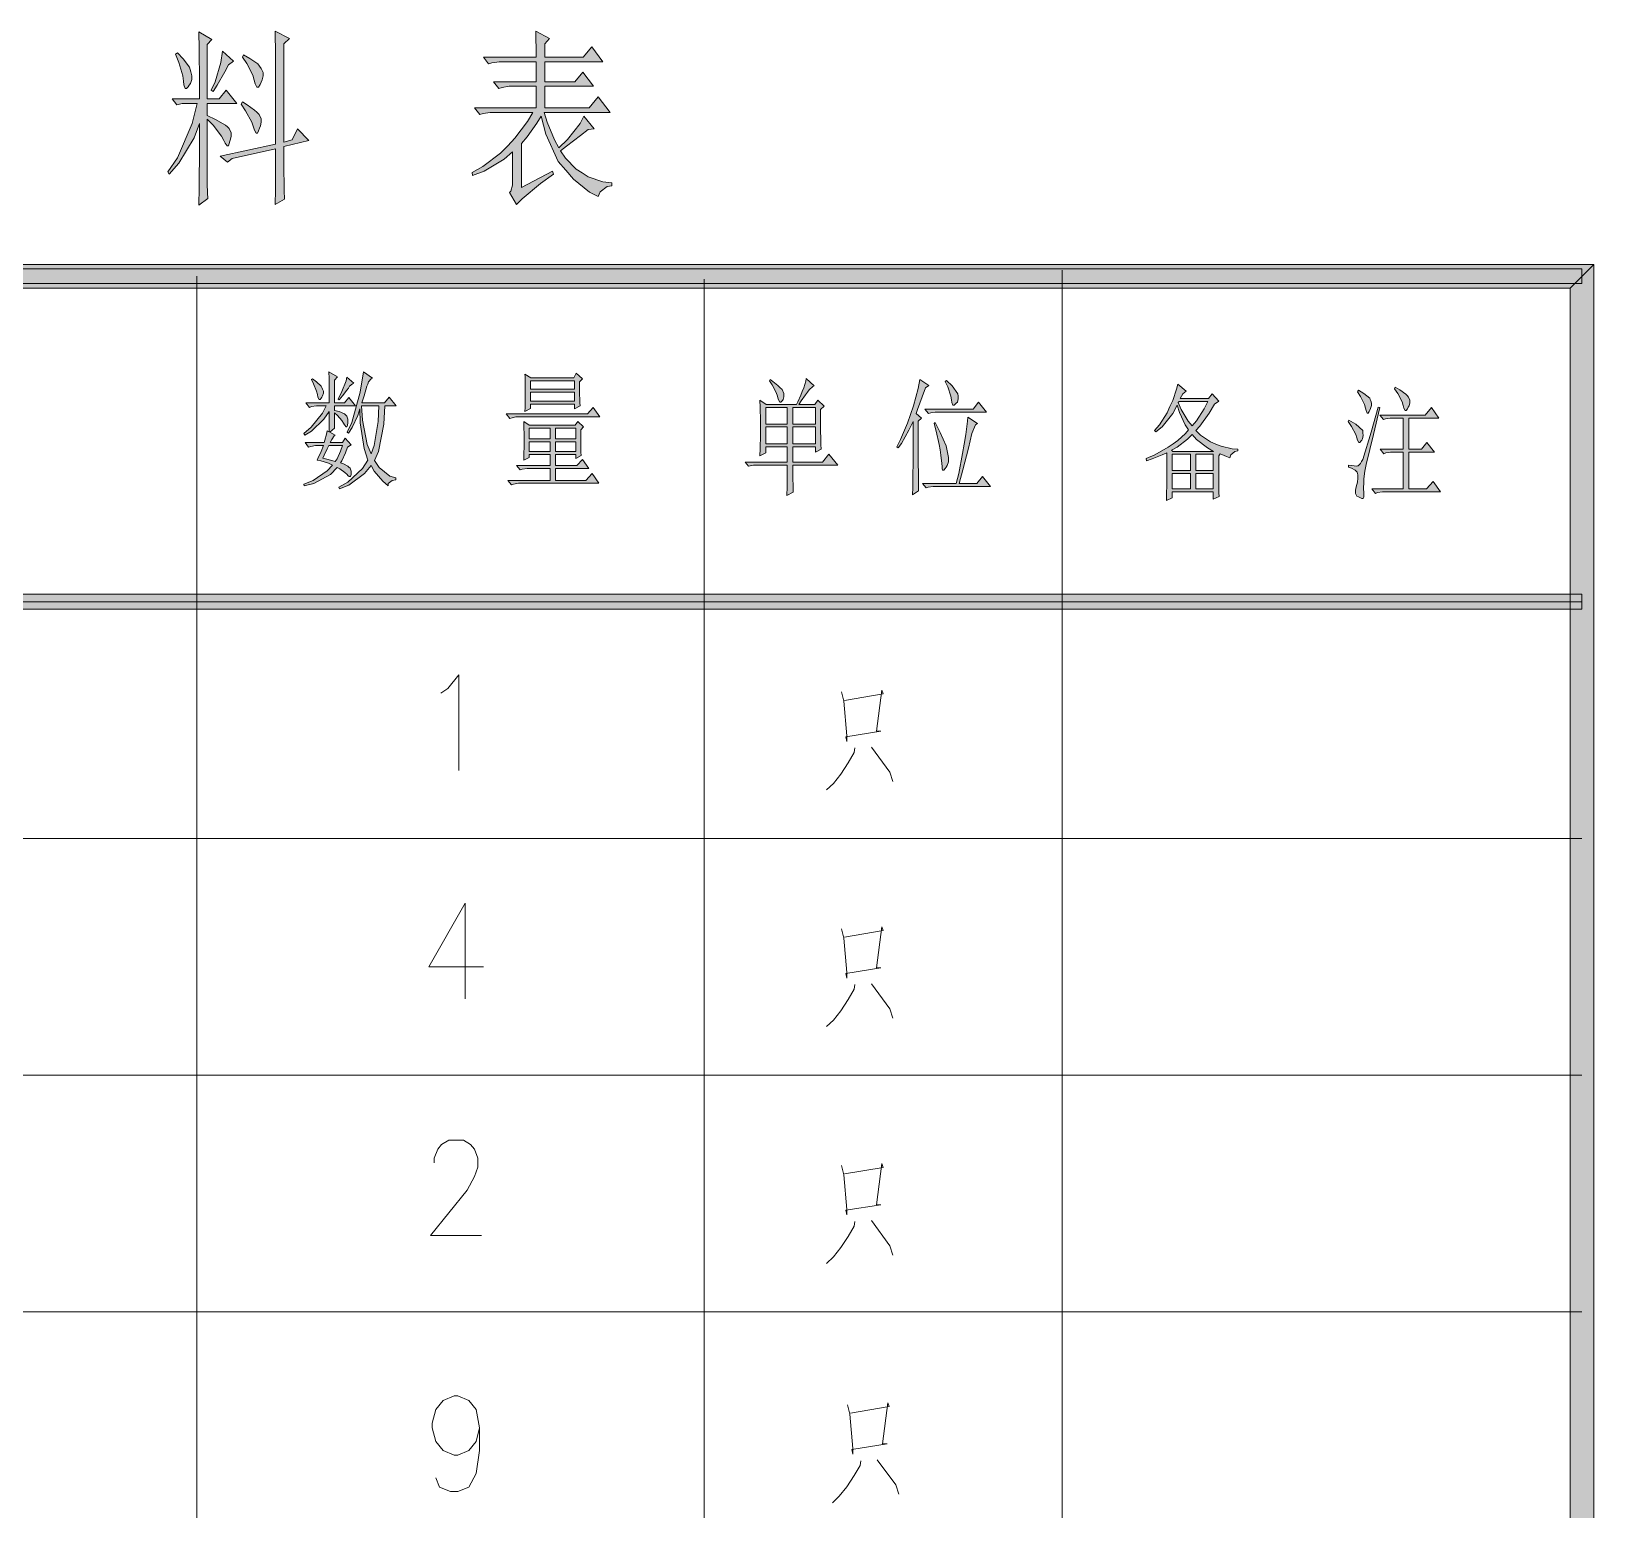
# Model space of a CAD drawing. Header units: millimetres. Extents: x 0 to 586, y 0 to 414.
# Drawn here: x 480.9 to 533, y 307.5 to 356.8 of the extents above; entities that cross this region are included whole.
import ezdxf

# ---------------------------------------------------------------- set-up
doc = ezdxf.new("R2010")
doc.units = ezdxf.units.MM

msp = doc.modelspace()

# ---------------------------------------------------------------- hatches: boundary and pattern name
h = msp.add_hatch(color=0)
h.dxf.hatch_style = 2
h.paths.add_polyline_path([(486.801583, 351.82175), (486.801583, 351.698278), (486.812167, 351.391361), (486.82275, 351.204389), (486.522889, 350.982139), (486.533472, 351.564222), (486.544056, 352.925944), (486.544056, 353.705583), (486.364139, 353.222278), (485.859667, 352.379139), (485.531583, 352.022833), (485.492778, 352.096917), (485.810278, 352.566111), (486.297111, 353.705583), (486.462917, 354.375861), (485.969028, 354.375861), (485.789111, 354.326472), (485.630361, 354.524028), (486.544056, 354.524028), (486.544056, 355.081417), (486.533472, 356.196194), (486.522889, 356.753583), (486.960333, 356.506639), (486.801583, 356.333778), (486.801583, 354.524028), (487.196694, 354.524028), (487.436583, 354.820361), (487.792889, 354.375861), (486.801583, 354.375861), (486.801583, 353.977222), (487.080278, 353.843167), (487.415417, 353.649139), (487.475389, 353.596222), (487.535361, 353.539778), (487.595333, 353.395139), (487.595333, 353.310472), (487.595333, 353.285778), (487.574167, 353.187), (487.556528, 353.112917), (487.535361, 353.038833), (487.507139, 352.961222), (487.496556, 352.961222), (487.464806, 352.961222), (487.397778, 353.049417), (487.355444, 353.137611), (487.277833, 353.285778), (486.999139, 353.645611), (486.801583, 353.85375)])
h = msp.add_hatch(color=0)
h.dxf.hatch_style = 2
h.paths.add_polyline_path([(489.080528, 353.014139), (489.080528, 354.104222), (489.073472, 355.988056), (489.062889, 356.778278), (489.539139, 356.531333), (489.359222, 356.358472), (489.359222, 353.088222), (489.637917, 353.162306), (489.814306, 353.532722), (490.191778, 353.137611), (489.359222, 352.940056), (489.359222, 352.357972), (489.369806, 351.476028), (489.380389, 351.179694), (489.062889, 351.006833), (489.073472, 351.490139), (489.080528, 352.417944), (489.080528, 352.865972), (487.634139, 352.541417), (487.475389, 352.417944), (487.239028, 352.6155)])
h = msp.add_hatch(color=0)
h.dxf.hatch_style = 2
h.paths.add_polyline_path([(497.2685, 351.578333), (498.302139, 352.121611), (498.340944, 352.022833), (497.9035, 351.701806), (497.289667, 351.193806), (497.10975, 351.006833), (496.873389, 351.405472), (496.922778, 351.454861), (496.972167, 351.652417), (496.972167, 351.800583), (496.972167, 352.763667), (496.693472, 352.516722), (496.03025, 352.121611), (495.645722, 351.973444), (495.624556, 352.072222), (495.980861, 352.269778), (496.577056, 352.714278), (496.813417, 352.96475), (497.053306, 353.211694), (497.469583, 353.769083), (497.645972, 354.076), (496.358333, 354.076), (496.227806, 354.076), (495.991444, 354.040722), (495.882083, 354.001917), (495.702167, 354.227694), (497.765917, 354.227694), (497.765917, 354.947361), (496.993333, 354.947361), (496.862806, 354.947361), (496.626444, 354.908556), (496.517083, 354.873278), (496.337167, 355.095528), (497.765917, 355.095528), (497.765917, 355.762278), (496.654667, 355.762278), (496.527667, 355.762278), (496.287778, 355.727), (496.178417, 355.688194), (496.002028, 355.913972), (497.765917, 355.913972), (497.765917, 356.146806), (497.755333, 356.580722), (497.74475, 356.778278), (498.203361, 356.531333), (498.044611, 356.358472), (498.044611, 355.913972), (499.33225, 355.913972), (499.610944, 356.259694), (499.984889, 355.762278), (498.044611, 355.762278), (498.044611, 355.095528), (499.053556, 355.095528), (499.311083, 355.416556), (499.667389, 354.947361), (498.044611, 354.947361), (498.044611, 354.227694), (499.529806, 354.227694), (499.826139, 354.598111), (500.224778, 354.076), (498.023444, 354.076), (498.122222, 353.754972), (498.369167, 353.162306), (498.517333, 352.890667), (498.806611, 353.172889), (499.222889, 353.705583), (499.349889, 353.952528), (499.688556, 353.532722), (499.491, 353.508028), (499.233472, 353.310472), (498.774861, 352.950639), (498.577306, 352.791889), (498.736056, 352.555528), (499.092361, 352.188639), (499.293444, 352.058111), (499.491, 351.931111), (499.984889, 351.761778), (500.28475, 351.7265), (500.28475, 351.627722), (500.126, 351.603028), (499.896694, 351.430167), (499.826139, 351.278472), (499.540389, 351.416056), (499.000639, 351.849972), (498.746639, 352.146306), (498.492639, 352.442639), (498.083417, 353.34575), (497.924667, 353.952528), (497.787083, 353.719694), (497.459, 353.261083), (497.2685, 353.038833)])
h = msp.add_hatch(color=0)
h.dxf.hatch_style = 2
h.paths.add_polyline_path([(485.810278, 356.062139), (485.99725, 355.861056), (486.212444, 355.582361), (486.237139, 355.501222), (486.261833, 355.423611), (486.286528, 355.293083), (486.286528, 355.243694), (486.286528, 355.169611), (486.247722, 355.039083), (486.205389, 354.982639), (486.166583, 354.926194), (486.117194, 354.86975), (486.106611, 354.86975), (486.067806, 354.86975), (486.018417, 354.993222), (486.007833, 355.120222), (485.990194, 355.293083), (485.859667, 355.737583), (485.750306, 356.01275)])
h = msp.add_hatch(color=0)
h.dxf.hatch_style = 2
h.paths.add_polyline_path([(487.672944, 355.786972), (487.514194, 355.6635), (487.387194, 355.427139), (487.129667, 354.982639), (486.999139, 354.770972), (486.939167, 354.820361), (487.069694, 355.095528), (487.256667, 355.737583), (487.316639, 356.111528)])
h = msp.add_hatch(color=0)
h.dxf.hatch_style = 2
h.paths.add_polyline_path([(488.011611, 355.988056), (488.21975, 355.875167), (488.487861, 355.688194), (488.547833, 355.614111), (488.604278, 355.540028), (488.66425, 355.402444), (488.66425, 355.342472), (488.66425, 355.293083), (488.628972, 355.162556), (488.597222, 355.081417), (488.561944, 355.000278), (488.5055, 354.919139), (488.487861, 354.919139), (488.456111, 354.919139), (488.396139, 355.032028), (488.367917, 355.144917), (488.318528, 355.317778), (488.120972, 355.702306), (487.972806, 355.910444)])
h = msp.add_hatch(color=0)
h.dxf.hatch_style = 2
h.paths.add_polyline_path([(487.972806, 354.42525), (488.138611, 354.326472), (488.382028, 354.153611), (488.456111, 354.079528), (488.530194, 354.005444), (488.604278, 353.857278), (488.604278, 353.779667), (488.604278, 353.744389), (488.576056, 353.627972), (488.547833, 353.546833), (488.516083, 353.465694), (488.477278, 353.384556), (488.466694, 353.384556), (488.438472, 353.384556), (488.3785, 353.483333), (488.34675, 353.582111), (488.290306, 353.744389), (488.082167, 354.128917), (487.930472, 354.351167)])
h = msp.add_hatch(color=0)
h.dxf.hatch_style = 2
h.paths.add_polyline_path([(532.994306, 349.013639), (532.204083, 348.223417), (373.47525, 348.223417), (372.685028, 349.013639)])
h = msp.add_hatch(color=0)
h.dxf.hatch_style = 2
h.paths.add_polyline_path([(373.080139, 348.371583), (373.080139, 348.865472), (532.599194, 348.865472), (532.599194, 348.371583)])
h = msp.add_hatch(color=0)
h.dxf.hatch_style = 2
h.paths.add_polyline_path([(532.994306, 116.928194), (532.204083, 116.928194), (532.204083, 348.223417), (532.994306, 349.013639)])
h = msp.add_hatch(color=0)
h.paths.add_polyline_path([(490.855, 345.436472), (491.147806, 345.270667), (491.041972, 345.15425), (491.041972, 344.395778), (491.373583, 344.395778), (491.518222, 344.579222), (491.740472, 344.297), (491.041972, 344.297), (491.041972, 344.148833), (491.193667, 344.1065), (491.380639, 344.028889), (491.419444, 343.990083), (491.454722, 343.954806), (491.49, 343.859556), (491.49, 343.799583), (491.49, 343.774889), (491.482944, 343.714917), (491.479417, 343.676111), (491.472361, 343.640833), (491.451194, 343.602028), (491.437083, 343.602028), (491.4265, 343.602028), (491.377111, 343.662), (491.345361, 343.718444), (491.292444, 343.810167), (491.14075, 343.983028), (491.041972, 344.064167), (491.041972, 343.552639), (490.883222, 343.422111), (491.066667, 343.319806), (491.034917, 343.305694), (490.95025, 343.182222), (490.897333, 343.072861), (491.306556, 343.072861), (491.398278, 343.221028), (491.595833, 343.005833), (491.479417, 342.924694), (491.412389, 342.734194), (491.292444, 342.469611), (491.239528, 342.395528), (491.345361, 342.363778), (491.486472, 342.293222), (491.525278, 342.254417), (491.560556, 342.219139), (491.595833, 342.123889), (491.595833, 342.067444), (491.595833, 342.007472), (491.578194, 341.951028), (491.557028, 341.951028), (491.535861, 341.951028), (491.49, 341.982778), (491.465306, 342.014528), (491.391222, 342.081556), (491.225417, 342.197972), (491.133694, 342.247361), (490.904389, 342.014528), (490.354056, 341.711139), (490.036556, 341.637056), (490.022444, 341.686444), (490.329361, 341.809917), (490.802083, 342.130944), (490.974944, 342.3285), (490.844417, 342.388472), (490.586889, 342.469611), (490.459889, 342.494306), (490.488111, 342.543694), (490.593944, 342.783583), (490.671556, 342.974083), (490.498694, 342.974083), (490.414028, 342.974083), (490.255278, 342.949389), (490.181194, 342.924694), (490.064778, 343.072861), (490.699778, 343.072861), (490.724472, 343.157528), (490.777389, 343.355083), (490.802083, 343.4715), (490.869111, 343.436222), (490.869111, 344.113556), (490.692722, 343.859556), (490.279972, 343.460917), (490.050667, 343.319806), (490.022444, 343.372722), (490.269389, 343.584389), (490.639806, 344.050056), (490.763278, 344.297), (490.526917, 344.297), (490.438722, 344.297), (490.279972, 344.272306), (490.209417, 344.247611), (490.089472, 344.395778), (490.869111, 344.395778), (490.869111, 344.692111), (490.862056, 345.214222)])
h.paths.add_polyline_path([(490.855, 342.974083), (490.802083, 342.86825), (490.703306, 342.660111), (490.657444, 342.561333), (490.745639, 342.536639), (490.95025, 342.480194), (491.066667, 342.444917), (491.126639, 342.529583), (491.246583, 342.794167), (491.306556, 342.974083)])
h = msp.add_hatch(color=0)
h.dxf.hatch_style = 2
h.paths.add_polyline_path([(490.31525, 345.203639), (490.438722, 345.104861), (490.593944, 344.956694), (490.618639, 344.907306), (490.646861, 344.857917), (490.671556, 344.783833), (490.671556, 344.759139), (490.671556, 344.716806), (490.646861, 344.635667), (490.625694, 344.593333), (490.601, 344.551), (490.565722, 344.512194), (490.551611, 344.512194), (490.533972, 344.512194), (490.491639, 344.593333), (490.474, 344.678), (490.445778, 344.790889), (490.347, 345.037833), (490.276444, 345.171889)])
h = msp.add_hatch(color=0)
h.dxf.hatch_style = 2
h.paths.add_polyline_path([(491.451194, 345.253028), (491.691083, 345.055472), (491.638167, 345.037833), (491.542917, 344.956694), (491.504111, 344.889667), (491.45825, 344.826167), (491.306556, 344.628611), (491.200722, 344.494556), (491.161917, 344.526306), (491.285389, 344.776778), (491.430028, 345.136611)])
h = msp.add_hatch(color=0)
h.paths.add_polyline_path([(492.005056, 345.436472), (492.311972, 345.221278), (492.259056, 345.196583), (492.177917, 345.097806), (492.153222, 345.023722), (492.125, 344.949639), (492.026222, 344.635667), (491.952139, 344.395778), (492.707083, 344.395778), (492.865833, 344.593333), (493.102194, 344.297), (492.721194, 344.297), (492.682389, 343.686694), (492.509528, 342.776528), (492.375472, 342.480194), (492.527167, 342.247361), (492.887, 341.958083), (493.091611, 341.901639), (493.091611, 341.834611), (492.964611, 341.809917), (492.834083, 341.711139), (492.827028, 341.637056), (492.654167, 341.785222), (492.368417, 342.123889), (492.259056, 342.314389), (492.040333, 342.049806), (491.518222, 341.66175), (491.214833, 341.538278), (491.186611, 341.587667), (491.49, 341.760528), (491.973306, 342.215611), (492.153222, 342.494306), (492.026222, 342.882361), (491.895694, 343.732556), (491.888639, 344.198222), (491.821611, 343.983028), (491.631111, 343.577333), (491.504111, 343.386833), (491.465306, 343.418583), (491.624056, 343.750194), (491.895694, 344.759139)])
h.paths.add_polyline_path([(491.941556, 344.297), (491.973306, 343.817222), (492.132056, 343.016417), (492.259056, 342.695389), (492.364889, 342.974083), (492.495417, 343.774889), (492.523639, 344.297)])
h = msp.add_hatch(color=0)
h.paths.add_polyline_path([(499.208778, 345.104861), (499.208778, 344.797944), (499.215833, 344.395778), (499.222889, 344.297), (499.039444, 344.198222), (499.039444, 344.3605), (497.571889, 344.3605), (497.571889, 344.212333), (497.384917, 344.113556), (497.391972, 344.247611), (497.399028, 344.579222), (497.399028, 344.783833), (497.399028, 344.984917), (497.391972, 345.267139), (497.384917, 345.351806), (497.586, 345.235389), (499.011222, 345.235389), (499.092361, 345.383556), (499.304028, 345.203639)])
h.paths.add_polyline_path([(497.571889, 344.759139), (497.571889, 344.459278), (499.039444, 344.459278), (499.039444, 344.759139)])
h.paths.add_polyline_path([(497.571889, 345.136611), (497.571889, 344.857917), (499.039444, 344.857917), (499.039444, 345.136611)])
h = msp.add_hatch(color=0)
h.paths.add_polyline_path([(506.313722, 342.321444), (506.313722, 341.982778), (506.320778, 341.538278), (506.327833, 341.428917), (506.116167, 341.316028), (506.119694, 341.605306), (506.12675, 342.109778), (506.12675, 342.321444), (505.004917, 342.321444), (504.832056, 342.289694), (504.726222, 342.42375), (506.12675, 342.42375), (506.12675, 342.935278), (505.414139, 342.935278), (505.414139, 342.737722), (505.216583, 342.638944), (505.223639, 342.86825), (505.230694, 343.330389), (505.230694, 343.563222), (505.230694, 343.792528), (505.223639, 344.254667), (505.216583, 344.4875), (505.42825, 344.339333), (506.433667, 344.339333), (506.479528, 344.431056), (506.574778, 344.649778), (506.624167, 344.776778), (506.673556, 344.903778), (506.744111, 345.126028), (506.76175, 345.214222), (507.026333, 344.967278), (506.973417, 344.942583), (506.857, 344.83675), (506.797028, 344.752083), (506.733528, 344.670944), (506.588889, 344.462806), (506.511278, 344.339333), (507.040444, 344.339333), (507.146278, 344.4875), (507.357944, 344.289944), (507.238, 344.173528), (507.238, 343.669056), (507.245056, 343.009361), (507.252111, 342.854139), (507.065139, 342.751833), (507.065139, 342.935278), (506.313722, 342.935278), (506.313722, 342.42375), (507.305028, 342.42375), (507.516694, 342.684806), (507.805972, 342.321444)])
h.paths.add_polyline_path([(506.313722, 343.594972), (506.313722, 343.034056), (507.065139, 343.034056), (507.065139, 343.594972)])
h.paths.add_polyline_path([(506.313722, 344.240556), (506.313722, 343.69375), (507.065139, 343.69375), (507.065139, 344.240556)])
h.paths.add_polyline_path([(505.414139, 343.594972), (505.414139, 343.034056), (506.12675, 343.034056), (506.12675, 343.594972)])
h.paths.add_polyline_path([(505.414139, 344.240556), (505.414139, 343.69375), (506.12675, 343.69375), (506.12675, 344.240556)])
h = msp.add_hatch(color=0)
h.dxf.hatch_style = 2
h.paths.add_polyline_path([(505.534083, 345.133083), (505.558778, 345.182472), (505.6505, 345.115444), (505.812778, 344.981389), (505.883333, 344.910833), (505.953889, 344.840278), (506.017389, 344.70975), (506.013861, 344.653306), (506.013861, 344.596861), (505.985639, 344.508667), (505.964472, 344.480444), (505.939778, 344.448694), (505.911556, 344.420472), (505.876278, 344.420472), (505.823361, 344.51925), (505.798667, 344.621556), (505.756333, 344.745028), (505.625806, 344.999028)])
h = msp.add_hatch(color=0)
h.dxf.hatch_style = 2
h.paths.add_polyline_path([(510.303639, 341.333667), (510.310694, 341.580611), (510.31775, 342.801222), (510.31775, 343.774889), (510.180167, 343.489139), (509.929694, 343.048167), (509.816806, 342.9), (509.774472, 342.935278), (509.901472, 343.182222), (510.130778, 343.718444), (510.233083, 344.007722), (510.335389, 344.297), (510.490611, 344.882611), (510.543528, 345.178944), (510.846917, 344.981389), (510.726972, 344.90025), (510.621139, 344.603917), (510.469444, 344.173528), (510.423583, 344.039472), (510.596444, 343.891306), (510.490611, 343.792528), (510.490611, 342.801222), (510.497667, 341.637056), (510.501194, 341.464194)])
h = msp.add_hatch(color=0)
h.dxf.hatch_style = 2
h.paths.add_polyline_path([(511.390194, 345.115444), (511.429, 345.147194), (511.6195, 344.96375), (511.813528, 344.699167), (511.817056, 344.618028), (511.820583, 344.533361), (511.792361, 344.420472), (511.757083, 344.385194), (511.725333, 344.353444), (511.686528, 344.321694), (511.647722, 344.321694), (511.605389, 344.409889), (511.598333, 344.501611), (511.580694, 344.625083), (511.474861, 344.932)])
h = msp.add_hatch(color=0)
h.paths.add_polyline_path([(518.756194, 341.150222), (518.76325, 341.347778), (518.766778, 341.679389), (518.766778, 341.813444), (518.766778, 342.737722), (518.615083, 342.663639), (518.279944, 342.529583), (518.092972, 342.473139), (518.082389, 342.540167), (518.371667, 342.670694), (518.819694, 342.917639), (518.978444, 343.034056), (519.137194, 343.150472), (519.394722, 343.379778), (519.497028, 343.496194), (519.384139, 343.669056), (519.190111, 344.081806), (519.1125, 344.321694), (518.974917, 344.043), (518.615083, 343.594972), (518.399889, 343.429167), (518.357556, 343.478556), (518.523361, 343.669056), (518.780889, 344.067694), (518.872611, 344.272306), (518.967861, 344.480444), (519.098389, 344.850861), (519.137194, 345.016667), (519.415889, 344.787361), (519.310056, 344.702694), (519.218333, 344.540417), (520.156722, 344.540417), (520.276667, 344.702694), (520.498917, 344.45575), (520.354278, 344.356972), (520.181417, 344.060639), (519.870972, 343.623194), (519.733389, 343.482083), (519.892139, 343.323333), (520.227278, 343.097556), (520.407194, 343.027), (520.587111, 342.956444), (520.950472, 342.86825), (521.133917, 342.854139), (521.133917, 342.80475), (521.042194, 342.780056), (520.908139, 342.663639), (520.869333, 342.571917), (520.7635, 342.61425), (520.60475, 342.681278), (520.551833, 342.705972), (520.498917, 342.638944), (520.498917, 341.778167), (520.498917, 341.647639), (520.505972, 341.397167), (520.513028, 341.284278), (520.315472, 341.1855), (520.315472, 341.432444), (518.95375, 341.432444), (518.95375, 341.234889)])
h.paths.add_polyline_path([(519.179528, 344.441639), (519.151306, 344.406361), (519.250083, 344.177056), (519.482917, 343.789), (519.613444, 343.63025), (519.754556, 343.796056), (520.019139, 344.20175), (520.142611, 344.441639)])
h.paths.add_polyline_path([(519.613444, 343.348028), (519.454694, 343.189278), (519.1125, 342.924694), (518.925528, 342.818861), (518.967861, 342.783583), (520.28725, 342.783583), (520.329583, 342.783583), (520.124972, 342.9), (519.765139, 343.182222)])
h.paths.add_polyline_path([(518.95375, 342.684806), (518.95375, 342.145056), (519.560528, 342.145056), (519.560528, 342.684806)])
h.paths.add_polyline_path([(519.733389, 342.684806), (519.733389, 342.145056), (520.315472, 342.145056), (520.315472, 342.684806)])
h.paths.add_polyline_path([(518.95375, 342.04275), (518.95375, 341.531222), (519.560528, 341.531222), (519.560528, 342.04275)])
h.paths.add_polyline_path([(519.733389, 342.04275), (519.733389, 341.531222), (520.315472, 341.531222), (520.315472, 342.04275)])
h = msp.add_hatch(color=0)
h.dxf.hatch_style = 2
h.paths.add_polyline_path([(525.152056, 344.819111), (525.331972, 344.713278), (525.529528, 344.558056), (525.550694, 344.512194), (525.568333, 344.466333), (525.5895, 344.388722), (525.5895, 344.356972), (525.5895, 344.307583), (525.561278, 344.208806), (525.536583, 344.155889), (525.508361, 344.1065), (525.476611, 344.057111), (525.448389, 344.057111), (525.409583, 344.141778), (525.391944, 344.222917), (525.356667, 344.339333), (525.226139, 344.6145), (525.127361, 344.769722)])
h = msp.add_hatch(color=0)
h.dxf.hatch_style = 2
h.paths.add_polyline_path([(526.38325, 344.917889), (526.534944, 344.829694), (526.7325, 344.688583), (526.778361, 344.639194), (526.824222, 344.589806), (526.870083, 344.491028), (526.870083, 344.441639), (526.870083, 344.399306), (526.845389, 344.304056), (526.817167, 344.251139), (526.792472, 344.194694), (526.750139, 344.141778), (526.739556, 344.141778), (526.711333, 344.141778), (526.665472, 344.226444), (526.647833, 344.307583), (526.612556, 344.431056), (526.467917, 344.713278), (526.355028, 344.8685)])
h = msp.add_hatch(color=0)
h.dxf.hatch_style = 2
h.paths.add_polyline_path([(496.764028, 344.028889), (499.473361, 344.028889), (499.660333, 344.244083), (499.882583, 343.930111), (497.134444, 343.930111), (497.081528, 343.930111), (496.958056, 343.905417), (496.883972, 343.880722)])
h = msp.add_hatch(color=0)
h.dxf.hatch_style = 2
h.paths.add_polyline_path([(510.712861, 344.187639), (512.314472, 344.187639), (512.497917, 344.420472), (512.7625, 344.088861), (511.136194, 344.088861), (511.058583, 344.088861), (510.906889, 344.064167), (510.832806, 344.039472)])
h = msp.add_hatch(color=0)
h.dxf.hatch_style = 2
h.paths.add_polyline_path([(525.864667, 344.240556), (525.656528, 343.348028), (525.416639, 342.342611), (525.391944, 342.23325), (525.363722, 342.120361), (525.3355, 341.862833), (525.331972, 341.718194), (525.328444, 341.577083), (525.331972, 341.365417), (525.339028, 341.298389), (525.339028, 341.256056), (525.310806, 341.21725), (525.286111, 341.21725), (525.264944, 341.21725), (525.197917, 341.241944), (525.152056, 341.266639), (525.106194, 341.291333), (525.060333, 341.379528), (525.060333, 341.446556), (525.060333, 341.488889), (525.0815, 341.605306), (525.099139, 341.679389), (525.120306, 341.760528), (525.137944, 341.894583), (525.137944, 341.943972), (525.137944, 342.000417), (525.109722, 342.092139), (525.0815, 342.123889), (525.04975, 342.159167), (524.92275, 342.222667), (524.820444, 342.257944), (524.820444, 342.321444), (524.940389, 342.307333), (525.088556, 342.293222), (525.120306, 342.29675), (525.148528, 342.303806), (525.219083, 342.377889), (525.257889, 342.448444), (525.296694, 342.515472), (525.575389, 343.422111), (525.81175, 344.254667)])
h = msp.add_hatch(color=0)
h.dxf.hatch_style = 2
h.paths.add_polyline_path([(525.864667, 343.993611), (527.374556, 343.993611), (527.586222, 344.240556), (527.836694, 343.891306), (526.831278, 343.891306), (526.831278, 342.854139), (527.254611, 342.854139), (527.438056, 343.083444), (527.688528, 342.755361), (526.831278, 342.755361), (526.831278, 341.531222), (527.427472, 341.531222), (527.639139, 341.778167), (527.889611, 341.432444), (526.037528, 341.432444), (525.952861, 341.432444), (525.794111, 341.40775), (525.720028, 341.383056), (525.603611, 341.531222), (526.647833, 341.531222), (526.647833, 342.755361), (526.316222, 342.755361), (526.228028, 342.755361), (526.072806, 342.730667), (525.998722, 342.705972), (525.878778, 342.854139), (526.647833, 342.854139), (526.647833, 343.891306), (526.302111, 343.891306), (526.217444, 343.891306), (526.058694, 343.866611), (525.984611, 343.841917)])
h = msp.add_hatch(color=0)
h.paths.add_polyline_path([(499.251111, 343.50325), (499.251111, 343.178694), (499.254639, 342.751833), (499.261694, 342.642472), (499.07825, 342.543694), (499.07825, 342.674222), (498.404444, 342.674222), (498.404444, 342.314389), (499.117056, 342.314389), (499.304028, 342.511944), (499.515694, 342.215611), (498.404444, 342.215611), (498.404444, 341.816972), (499.420444, 341.816972), (499.621528, 342.046278), (499.843778, 341.718194), (497.254389, 341.718194), (497.169722, 341.718194), (497.010972, 341.6935), (496.936889, 341.668806), (496.816944, 341.816972), (498.231583, 341.816972), (498.231583, 342.215611), (497.543667, 342.215611), (497.459, 342.215611), (497.30025, 342.190917), (497.226167, 342.166222), (497.10975, 342.314389), (498.231583, 342.314389), (498.231583, 342.674222), (497.533083, 342.674222), (497.533083, 342.575444), (497.346111, 342.494306), (497.353167, 342.660111), (497.360222, 342.984667), (497.360222, 343.146944), (497.360222, 343.309222), (497.353167, 343.626722), (497.346111, 343.781944), (497.533083, 343.651417), (499.064139, 343.651417), (499.145278, 343.781944), (499.342833, 343.602028)])
h.paths.add_polyline_path([(497.533083, 343.552639), (497.533083, 343.203389), (498.231583, 343.203389), (498.231583, 343.552639)])
h.paths.add_polyline_path([(498.404444, 343.552639), (498.404444, 343.203389), (499.07825, 343.203389), (499.07825, 343.552639)])
h.paths.add_polyline_path([(497.533083, 343.104611), (497.533083, 342.776528), (498.231583, 342.776528), (498.231583, 343.104611)])
h.paths.add_polyline_path([(498.404444, 343.104611), (498.404444, 342.776528), (499.07825, 342.776528), (499.07825, 343.104611)])
h = msp.add_hatch(color=0)
h.dxf.hatch_style = 2
h.paths.add_polyline_path([(512.141611, 343.926583), (512.459111, 343.711389), (512.399139, 343.669056), (512.279194, 343.379778), (512.22275, 343.132833), (512.162778, 342.885889), (511.975806, 342.173278), (511.852333, 341.711139), (512.445, 341.711139), (512.631972, 341.943972), (512.896556, 341.612361), (511.072694, 341.612361), (510.9845, 341.612361), (510.82575, 341.587667), (510.755194, 341.562972), (510.63525, 341.711139), (511.757083, 341.711139), (511.838222, 342.049806), (511.96875, 342.7095), (512.021667, 343.027), (512.074583, 343.3445), (512.134556, 343.792528)])
h = msp.add_hatch(color=0)
h.dxf.hatch_style = 2
h.paths.add_polyline_path([(511.019778, 343.707861), (511.058583, 343.743139), (511.224389, 343.411528), (511.414889, 342.970556), (511.443111, 342.857667), (511.467806, 342.748306), (511.4925, 342.578972), (511.4925, 342.522528), (511.4925, 342.437861), (511.457222, 342.307333), (511.421944, 342.257944), (511.386667, 342.208556), (511.337278, 342.159167), (511.323167, 342.159167), (511.302, 342.159167), (511.284361, 342.215611), (511.284361, 342.275583), (511.277306, 342.374361), (511.242028, 342.653056), (511.217333, 342.832972), (511.189111, 343.016417), (511.090333, 343.453861)])
h = msp.add_hatch(color=0)
h.dxf.hatch_style = 2
h.paths.add_polyline_path([(524.834556, 343.827806), (525.067389, 343.69375), (525.300222, 343.482083), (525.30375, 343.397417), (525.307278, 343.316278), (525.289639, 343.196333), (525.264944, 343.157528), (525.24025, 343.12225), (525.204972, 343.083444), (525.190861, 343.083444), (525.166167, 343.083444), (525.120306, 343.157528), (525.099139, 343.231611), (525.067389, 343.340972), (524.92275, 343.612611), (524.809861, 343.778417)])
h = msp.add_hatch(color=0)
h.dxf.hatch_style = 2
h.paths.add_polyline_path([(373.080139, 337.527194), (373.080139, 338.021083), (532.599194, 338.021083), (532.599194, 337.527194)])

# ---------------------------------------------------------------- linework, layer by layer
at = {"color": 0, "lineweight": 0}
for points in [[(486.801583, 351.82175), (486.801583, 351.698278), (486.812167, 351.391361), (486.82275, 351.204389), (486.522889, 350.982139), (486.533472, 351.564222), (486.544056, 352.925944), (486.544056, 353.705583), (486.364139, 353.222278), (485.859667, 352.379139), (485.531583, 352.022833), (485.492778, 352.096917), (485.810278, 352.566111), (486.297111, 353.705583), (486.462917, 354.375861), (485.969028, 354.375861), (485.789111, 354.326472), (485.630361, 354.524028), (486.544056, 354.524028), (486.544056, 355.081417), (486.533472, 356.196194), (486.522889, 356.753583), (486.960333, 356.506639), (486.801583, 356.333778), (486.801583, 354.524028), (487.196694, 354.524028), (487.436583, 354.820361), (487.792889, 354.375861), (486.801583, 354.375861), (486.801583, 353.977222), (487.080278, 353.843167), (487.415417, 353.649139), (487.475389, 353.596222), (487.535361, 353.539778), (487.595333, 353.395139), (487.595333, 353.310472), (487.595333, 353.285778), (487.574167, 353.187), (487.556528, 353.112917), (487.535361, 353.038833), (487.507139, 352.961222), (487.496556, 352.961222), (487.464806, 352.961222), (487.397778, 353.049417), (487.355444, 353.137611), (487.277833, 353.285778), (486.999139, 353.645611), (486.801583, 353.85375)], [(489.080528, 353.014139), (489.080528, 354.104222), (489.073472, 355.988056), (489.062889, 356.778278), (489.539139, 356.531333), (489.359222, 356.358472), (489.359222, 353.088222), (489.637917, 353.162306), (489.814306, 353.532722), (490.191778, 353.137611), (489.359222, 352.940056), (489.359222, 352.357972), (489.369806, 351.476028), (489.380389, 351.179694), (489.062889, 351.006833), (489.073472, 351.490139), (489.080528, 352.417944), (489.080528, 352.865972), (487.634139, 352.541417), (487.475389, 352.417944), (487.239028, 352.6155)], [(497.2685, 351.578333), (498.302139, 352.121611), (498.340944, 352.022833), (497.9035, 351.701806), (497.289667, 351.193806), (497.10975, 351.006833), (496.873389, 351.405472), (496.922778, 351.454861), (496.972167, 351.652417), (496.972167, 351.800583), (496.972167, 352.763667), (496.693472, 352.516722), (496.03025, 352.121611), (495.645722, 351.973444), (495.624556, 352.072222), (495.980861, 352.269778), (496.577056, 352.714278), (496.813417, 352.96475), (497.053306, 353.211694), (497.469583, 353.769083), (497.645972, 354.076), (496.358333, 354.076), (496.227806, 354.076), (495.991444, 354.040722), (495.882083, 354.001917), (495.702167, 354.227694), (497.765917, 354.227694), (497.765917, 354.947361), (496.993333, 354.947361), (496.862806, 354.947361), (496.626444, 354.908556), (496.517083, 354.873278), (496.337167, 355.095528), (497.765917, 355.095528), (497.765917, 355.762278), (496.654667, 355.762278), (496.527667, 355.762278), (496.287778, 355.727), (496.178417, 355.688194), (496.002028, 355.913972), (497.765917, 355.913972), (497.765917, 356.146806), (497.755333, 356.580722), (497.74475, 356.778278), (498.203361, 356.531333), (498.044611, 356.358472), (498.044611, 355.913972), (499.33225, 355.913972), (499.610944, 356.259694), (499.984889, 355.762278), (498.044611, 355.762278), (498.044611, 355.095528), (499.053556, 355.095528), (499.311083, 355.416556), (499.667389, 354.947361), (498.044611, 354.947361), (498.044611, 354.227694), (499.529806, 354.227694), (499.826139, 354.598111), (500.224778, 354.076), (498.023444, 354.076), (498.122222, 353.754972), (498.369167, 353.162306), (498.517333, 352.890667), (498.806611, 353.172889), (499.222889, 353.705583), (499.349889, 353.952528), (499.688556, 353.532722), (499.491, 353.508028), (499.233472, 353.310472), (498.774861, 352.950639), (498.577306, 352.791889), (498.736056, 352.555528), (499.092361, 352.188639), (499.293444, 352.058111), (499.491, 351.931111), (499.984889, 351.761778), (500.28475, 351.7265), (500.28475, 351.627722), (500.126, 351.603028), (499.896694, 351.430167), (499.826139, 351.278472), (499.540389, 351.416056), (499.000639, 351.849972), (498.746639, 352.146306), (498.492639, 352.442639), (498.083417, 353.34575), (497.924667, 353.952528), (497.787083, 353.719694), (497.459, 353.261083), (497.2685, 353.038833)], [(485.810278, 356.062139), (485.99725, 355.861056), (486.212444, 355.582361), (486.237139, 355.501222), (486.261833, 355.423611), (486.286528, 355.293083), (486.286528, 355.243694), (486.286528, 355.169611), (486.247722, 355.039083), (486.205389, 354.982639), (486.166583, 354.926194), (486.117194, 354.86975), (486.106611, 354.86975), (486.067806, 354.86975), (486.018417, 354.993222), (486.007833, 355.120222), (485.990194, 355.293083), (485.859667, 355.737583), (485.750306, 356.01275)], [(487.672944, 355.786972), (487.514194, 355.6635), (487.387194, 355.427139), (487.129667, 354.982639), (486.999139, 354.770972), (486.939167, 354.820361), (487.069694, 355.095528), (487.256667, 355.737583), (487.316639, 356.111528)], [(488.011611, 355.988056), (488.21975, 355.875167), (488.487861, 355.688194), (488.547833, 355.614111), (488.604278, 355.540028), (488.66425, 355.402444), (488.66425, 355.342472), (488.66425, 355.293083), (488.628972, 355.162556), (488.597222, 355.081417), (488.561944, 355.000278), (488.5055, 354.919139), (488.487861, 354.919139), (488.456111, 354.919139), (488.396139, 355.032028), (488.367917, 355.144917), (488.318528, 355.317778), (488.120972, 355.702306), (487.972806, 355.910444)], [(487.972806, 354.42525), (488.138611, 354.326472), (488.382028, 354.153611), (488.456111, 354.079528), (488.530194, 354.005444), (488.604278, 353.857278), (488.604278, 353.779667), (488.604278, 353.744389), (488.576056, 353.627972), (488.547833, 353.546833), (488.516083, 353.465694), (488.477278, 353.384556), (488.466694, 353.384556), (488.438472, 353.384556), (488.3785, 353.483333), (488.34675, 353.582111), (488.290306, 353.744389), (488.082167, 354.128917), (487.930472, 354.351167)], [(532.994306, 349.013639), (532.204083, 348.223417), (373.47525, 348.223417), (372.685028, 349.013639)], [(373.080139, 348.371583), (373.080139, 348.865472), (532.599194, 348.865472), (532.599194, 348.371583)], [(532.994306, 116.928194), (532.204083, 116.928194), (532.204083, 348.223417), (532.994306, 349.013639)], [(490.855, 345.436472), (491.147806, 345.270667), (491.041972, 345.15425), (491.041972, 344.395778), (491.373583, 344.395778), (491.518222, 344.579222), (491.740472, 344.297), (491.041972, 344.297), (491.041972, 344.148833), (491.193667, 344.1065), (491.380639, 344.028889), (491.419444, 343.990083), (491.454722, 343.954806), (491.49, 343.859556), (491.49, 343.799583), (491.49, 343.774889), (491.482944, 343.714917), (491.479417, 343.676111), (491.472361, 343.640833), (491.451194, 343.602028), (491.437083, 343.602028), (491.4265, 343.602028), (491.377111, 343.662), (491.345361, 343.718444), (491.292444, 343.810167), (491.14075, 343.983028), (491.041972, 344.064167), (491.041972, 343.552639), (490.883222, 343.422111), (491.066667, 343.319806), (491.034917, 343.305694), (490.95025, 343.182222), (490.897333, 343.072861), (491.306556, 343.072861), (491.398278, 343.221028), (491.595833, 343.005833), (491.479417, 342.924694), (491.412389, 342.734194), (491.292444, 342.469611), (491.239528, 342.395528), (491.345361, 342.363778), (491.486472, 342.293222), (491.525278, 342.254417), (491.560556, 342.219139), (491.595833, 342.123889), (491.595833, 342.067444), (491.595833, 342.007472), (491.578194, 341.951028), (491.557028, 341.951028), (491.535861, 341.951028), (491.49, 341.982778), (491.465306, 342.014528), (491.391222, 342.081556), (491.225417, 342.197972), (491.133694, 342.247361), (490.904389, 342.014528), (490.354056, 341.711139), (490.036556, 341.637056), (490.022444, 341.686444), (490.329361, 341.809917), (490.802083, 342.130944), (490.974944, 342.3285), (490.844417, 342.388472), (490.586889, 342.469611), (490.459889, 342.494306), (490.488111, 342.543694), (490.593944, 342.783583), (490.671556, 342.974083), (490.498694, 342.974083), (490.414028, 342.974083), (490.255278, 342.949389), (490.181194, 342.924694), (490.064778, 343.072861), (490.699778, 343.072861), (490.724472, 343.157528), (490.777389, 343.355083), (490.802083, 343.4715), (490.869111, 343.436222), (490.869111, 344.113556), (490.692722, 343.859556), (490.279972, 343.460917), (490.050667, 343.319806), (490.022444, 343.372722), (490.269389, 343.584389), (490.639806, 344.050056), (490.763278, 344.297), (490.526917, 344.297), (490.438722, 344.297), (490.279972, 344.272306), (490.209417, 344.247611), (490.089472, 344.395778), (490.869111, 344.395778), (490.869111, 344.692111), (490.862056, 345.214222)], [(490.31525, 345.203639), (490.438722, 345.104861), (490.593944, 344.956694), (490.618639, 344.907306), (490.646861, 344.857917), (490.671556, 344.783833), (490.671556, 344.759139), (490.671556, 344.716806), (490.646861, 344.635667), (490.625694, 344.593333), (490.601, 344.551), (490.565722, 344.512194), (490.551611, 344.512194), (490.533972, 344.512194), (490.491639, 344.593333), (490.474, 344.678), (490.445778, 344.790889), (490.347, 345.037833), (490.276444, 345.171889)], [(491.451194, 345.253028), (491.691083, 345.055472), (491.638167, 345.037833), (491.542917, 344.956694), (491.504111, 344.889667), (491.45825, 344.826167), (491.306556, 344.628611), (491.200722, 344.494556), (491.161917, 344.526306), (491.285389, 344.776778), (491.430028, 345.136611)], [(492.005056, 345.436472), (492.311972, 345.221278), (492.259056, 345.196583), (492.177917, 345.097806), (492.153222, 345.023722), (492.125, 344.949639), (492.026222, 344.635667), (491.952139, 344.395778), (492.707083, 344.395778), (492.865833, 344.593333), (493.102194, 344.297), (492.721194, 344.297), (492.682389, 343.686694), (492.509528, 342.776528), (492.375472, 342.480194), (492.527167, 342.247361), (492.887, 341.958083), (493.091611, 341.901639), (493.091611, 341.834611), (492.964611, 341.809917), (492.834083, 341.711139), (492.827028, 341.637056), (492.654167, 341.785222), (492.368417, 342.123889), (492.259056, 342.314389), (492.040333, 342.049806), (491.518222, 341.66175), (491.214833, 341.538278), (491.186611, 341.587667), (491.49, 341.760528), (491.973306, 342.215611), (492.153222, 342.494306), (492.026222, 342.882361), (491.895694, 343.732556), (491.888639, 344.198222), (491.821611, 343.983028), (491.631111, 343.577333), (491.504111, 343.386833), (491.465306, 343.418583), (491.624056, 343.750194), (491.895694, 344.759139)], [(499.208778, 345.104861), (499.208778, 344.797944), (499.215833, 344.395778), (499.222889, 344.297), (499.039444, 344.198222), (499.039444, 344.3605), (497.571889, 344.3605), (497.571889, 344.212333), (497.384917, 344.113556), (497.391972, 344.247611), (497.399028, 344.579222), (497.399028, 344.783833), (497.399028, 344.984917), (497.391972, 345.267139), (497.384917, 345.351806), (497.586, 345.235389), (499.011222, 345.235389), (499.092361, 345.383556), (499.304028, 345.203639)], [(497.571889, 345.136611), (497.571889, 344.857917), (499.039444, 344.857917), (499.039444, 345.136611)], [(506.313722, 342.321444), (506.313722, 341.982778), (506.320778, 341.538278), (506.327833, 341.428917), (506.116167, 341.316028), (506.119694, 341.605306), (506.12675, 342.109778), (506.12675, 342.321444), (505.004917, 342.321444), (504.832056, 342.289694), (504.726222, 342.42375), (506.12675, 342.42375), (506.12675, 342.935278), (505.414139, 342.935278), (505.414139, 342.737722), (505.216583, 342.638944), (505.223639, 342.86825), (505.230694, 343.330389), (505.230694, 343.563222), (505.230694, 343.792528), (505.223639, 344.254667), (505.216583, 344.4875), (505.42825, 344.339333), (506.433667, 344.339333), (506.479528, 344.431056), (506.574778, 344.649778), (506.624167, 344.776778), (506.673556, 344.903778), (506.744111, 345.126028), (506.76175, 345.214222), (507.026333, 344.967278), (506.973417, 344.942583), (506.857, 344.83675), (506.797028, 344.752083), (506.733528, 344.670944), (506.588889, 344.462806), (506.511278, 344.339333), (507.040444, 344.339333), (507.146278, 344.4875), (507.357944, 344.289944), (507.238, 344.173528), (507.238, 343.669056), (507.245056, 343.009361), (507.252111, 342.854139), (507.065139, 342.751833), (507.065139, 342.935278), (506.313722, 342.935278), (506.313722, 342.42375), (507.305028, 342.42375), (507.516694, 342.684806), (507.805972, 342.321444)], [(505.534083, 345.133083), (505.558778, 345.182472), (505.6505, 345.115444), (505.812778, 344.981389), (505.883333, 344.910833), (505.953889, 344.840278), (506.017389, 344.70975), (506.013861, 344.653306), (506.013861, 344.596861), (505.985639, 344.508667), (505.964472, 344.480444), (505.939778, 344.448694), (505.911556, 344.420472), (505.876278, 344.420472), (505.823361, 344.51925), (505.798667, 344.621556), (505.756333, 344.745028), (505.625806, 344.999028)], [(510.303639, 341.333667), (510.310694, 341.580611), (510.31775, 342.801222), (510.31775, 343.774889), (510.180167, 343.489139), (509.929694, 343.048167), (509.816806, 342.9), (509.774472, 342.935278), (509.901472, 343.182222), (510.130778, 343.718444), (510.233083, 344.007722), (510.335389, 344.297), (510.490611, 344.882611), (510.543528, 345.178944), (510.846917, 344.981389), (510.726972, 344.90025), (510.621139, 344.603917), (510.469444, 344.173528), (510.423583, 344.039472), (510.596444, 343.891306), (510.490611, 343.792528), (510.490611, 342.801222), (510.497667, 341.637056), (510.501194, 341.464194)], [(511.390194, 345.115444), (511.429, 345.147194), (511.6195, 344.96375), (511.813528, 344.699167), (511.817056, 344.618028), (511.820583, 344.533361), (511.792361, 344.420472), (511.757083, 344.385194), (511.725333, 344.353444), (511.686528, 344.321694), (511.647722, 344.321694), (511.605389, 344.409889), (511.598333, 344.501611), (511.580694, 344.625083), (511.474861, 344.932)], [(497.571889, 344.759139), (497.571889, 344.459278), (499.039444, 344.459278), (499.039444, 344.759139)], [(518.756194, 341.150222), (518.76325, 341.347778), (518.766778, 341.679389), (518.766778, 341.813444), (518.766778, 342.737722), (518.615083, 342.663639), (518.279944, 342.529583), (518.092972, 342.473139), (518.082389, 342.540167), (518.371667, 342.670694), (518.819694, 342.917639), (518.978444, 343.034056), (519.137194, 343.150472), (519.394722, 343.379778), (519.497028, 343.496194), (519.384139, 343.669056), (519.190111, 344.081806), (519.1125, 344.321694), (518.974917, 344.043), (518.615083, 343.594972), (518.399889, 343.429167), (518.357556, 343.478556), (518.523361, 343.669056), (518.780889, 344.067694), (518.872611, 344.272306), (518.967861, 344.480444), (519.098389, 344.850861), (519.137194, 345.016667), (519.415889, 344.787361), (519.310056, 344.702694), (519.218333, 344.540417), (520.156722, 344.540417), (520.276667, 344.702694), (520.498917, 344.45575), (520.354278, 344.356972), (520.181417, 344.060639), (519.870972, 343.623194), (519.733389, 343.482083), (519.892139, 343.323333), (520.227278, 343.097556), (520.407194, 343.027), (520.587111, 342.956444), (520.950472, 342.86825), (521.133917, 342.854139), (521.133917, 342.80475), (521.042194, 342.780056), (520.908139, 342.663639), (520.869333, 342.571917), (520.7635, 342.61425), (520.60475, 342.681278), (520.551833, 342.705972), (520.498917, 342.638944), (520.498917, 341.778167), (520.498917, 341.647639), (520.505972, 341.397167), (520.513028, 341.284278), (520.315472, 341.1855), (520.315472, 341.432444), (518.95375, 341.432444), (518.95375, 341.234889)], [(525.152056, 344.819111), (525.331972, 344.713278), (525.529528, 344.558056), (525.550694, 344.512194), (525.568333, 344.466333), (525.5895, 344.388722), (525.5895, 344.356972), (525.5895, 344.307583), (525.561278, 344.208806), (525.536583, 344.155889), (525.508361, 344.1065), (525.476611, 344.057111), (525.448389, 344.057111), (525.409583, 344.141778), (525.391944, 344.222917), (525.356667, 344.339333), (525.226139, 344.6145), (525.127361, 344.769722)], [(526.38325, 344.917889), (526.534944, 344.829694), (526.7325, 344.688583), (526.778361, 344.639194), (526.824222, 344.589806), (526.870083, 344.491028), (526.870083, 344.441639), (526.870083, 344.399306), (526.845389, 344.304056), (526.817167, 344.251139), (526.792472, 344.194694), (526.750139, 344.141778), (526.739556, 344.141778), (526.711333, 344.141778), (526.665472, 344.226444), (526.647833, 344.307583), (526.612556, 344.431056), (526.467917, 344.713278), (526.355028, 344.8685)], [(491.941556, 344.297), (491.973306, 343.817222), (492.132056, 343.016417), (492.259056, 342.695389), (492.364889, 342.974083), (492.495417, 343.774889), (492.523639, 344.297)], [(496.764028, 344.028889), (499.473361, 344.028889), (499.660333, 344.244083), (499.882583, 343.930111), (497.134444, 343.930111), (497.081528, 343.930111), (496.958056, 343.905417), (496.883972, 343.880722)], [(505.414139, 344.240556), (505.414139, 343.69375), (506.12675, 343.69375), (506.12675, 344.240556)], [(506.313722, 344.240556), (506.313722, 343.69375), (507.065139, 343.69375), (507.065139, 344.240556)], [(510.712861, 344.187639), (512.314472, 344.187639), (512.497917, 344.420472), (512.7625, 344.088861), (511.136194, 344.088861), (511.058583, 344.088861), (510.906889, 344.064167), (510.832806, 344.039472)], [(519.179528, 344.441639), (519.151306, 344.406361), (519.250083, 344.177056), (519.482917, 343.789), (519.613444, 343.63025), (519.754556, 343.796056), (520.019139, 344.20175), (520.142611, 344.441639)], [(525.864667, 344.240556), (525.656528, 343.348028), (525.416639, 342.342611), (525.391944, 342.23325), (525.363722, 342.120361), (525.3355, 341.862833), (525.331972, 341.718194), (525.328444, 341.577083), (525.331972, 341.365417), (525.339028, 341.298389), (525.339028, 341.256056), (525.310806, 341.21725), (525.286111, 341.21725), (525.264944, 341.21725), (525.197917, 341.241944), (525.152056, 341.266639), (525.106194, 341.291333), (525.060333, 341.379528), (525.060333, 341.446556), (525.060333, 341.488889), (525.0815, 341.605306), (525.099139, 341.679389), (525.120306, 341.760528), (525.137944, 341.894583), (525.137944, 341.943972), (525.137944, 342.000417), (525.109722, 342.092139), (525.0815, 342.123889), (525.04975, 342.159167), (524.92275, 342.222667), (524.820444, 342.257944), (524.820444, 342.321444), (524.940389, 342.307333), (525.088556, 342.293222), (525.120306, 342.29675), (525.148528, 342.303806), (525.219083, 342.377889), (525.257889, 342.448444), (525.296694, 342.515472), (525.575389, 343.422111), (525.81175, 344.254667)], [(525.864667, 343.993611), (527.374556, 343.993611), (527.586222, 344.240556), (527.836694, 343.891306), (526.831278, 343.891306), (526.831278, 342.854139), (527.254611, 342.854139), (527.438056, 343.083444), (527.688528, 342.755361), (526.831278, 342.755361), (526.831278, 341.531222), (527.427472, 341.531222), (527.639139, 341.778167), (527.889611, 341.432444), (526.037528, 341.432444), (525.952861, 341.432444), (525.794111, 341.40775), (525.720028, 341.383056), (525.603611, 341.531222), (526.647833, 341.531222), (526.647833, 342.755361), (526.316222, 342.755361), (526.228028, 342.755361), (526.072806, 342.730667), (525.998722, 342.705972), (525.878778, 342.854139), (526.647833, 342.854139), (526.647833, 343.891306), (526.302111, 343.891306), (526.217444, 343.891306), (526.058694, 343.866611), (525.984611, 343.841917)], [(499.251111, 343.50325), (499.251111, 343.178694), (499.254639, 342.751833), (499.261694, 342.642472), (499.07825, 342.543694), (499.07825, 342.674222), (498.404444, 342.674222), (498.404444, 342.314389), (499.117056, 342.314389), (499.304028, 342.511944), (499.515694, 342.215611), (498.404444, 342.215611), (498.404444, 341.816972), (499.420444, 341.816972), (499.621528, 342.046278), (499.843778, 341.718194), (497.254389, 341.718194), (497.169722, 341.718194), (497.010972, 341.6935), (496.936889, 341.668806), (496.816944, 341.816972), (498.231583, 341.816972), (498.231583, 342.215611), (497.543667, 342.215611), (497.459, 342.215611), (497.30025, 342.190917), (497.226167, 342.166222), (497.10975, 342.314389), (498.231583, 342.314389), (498.231583, 342.674222), (497.533083, 342.674222), (497.533083, 342.575444), (497.346111, 342.494306), (497.353167, 342.660111), (497.360222, 342.984667), (497.360222, 343.146944), (497.360222, 343.309222), (497.353167, 343.626722), (497.346111, 343.781944), (497.533083, 343.651417), (499.064139, 343.651417), (499.145278, 343.781944), (499.342833, 343.602028)], [(505.414139, 343.594972), (505.414139, 343.034056), (506.12675, 343.034056), (506.12675, 343.594972)], [(506.313722, 343.594972), (506.313722, 343.034056), (507.065139, 343.034056), (507.065139, 343.594972)], [(512.141611, 343.926583), (512.459111, 343.711389), (512.399139, 343.669056), (512.279194, 343.379778), (512.22275, 343.132833), (512.162778, 342.885889), (511.975806, 342.173278), (511.852333, 341.711139), (512.445, 341.711139), (512.631972, 341.943972), (512.896556, 341.612361), (511.072694, 341.612361), (510.9845, 341.612361), (510.82575, 341.587667), (510.755194, 341.562972), (510.63525, 341.711139), (511.757083, 341.711139), (511.838222, 342.049806), (511.96875, 342.7095), (512.021667, 343.027), (512.074583, 343.3445), (512.134556, 343.792528)], [(511.019778, 343.707861), (511.058583, 343.743139), (511.224389, 343.411528), (511.414889, 342.970556), (511.443111, 342.857667), (511.467806, 342.748306), (511.4925, 342.578972), (511.4925, 342.522528), (511.4925, 342.437861), (511.457222, 342.307333), (511.421944, 342.257944), (511.386667, 342.208556), (511.337278, 342.159167), (511.323167, 342.159167), (511.302, 342.159167), (511.284361, 342.215611), (511.284361, 342.275583), (511.277306, 342.374361), (511.242028, 342.653056), (511.217333, 342.832972), (511.189111, 343.016417), (511.090333, 343.453861)], [(524.834556, 343.827806), (525.067389, 343.69375), (525.300222, 343.482083), (525.30375, 343.397417), (525.307278, 343.316278), (525.289639, 343.196333), (525.264944, 343.157528), (525.24025, 343.12225), (525.204972, 343.083444), (525.190861, 343.083444), (525.166167, 343.083444), (525.120306, 343.157528), (525.099139, 343.231611), (525.067389, 343.340972), (524.92275, 343.612611), (524.809861, 343.778417)], [(497.533083, 343.552639), (497.533083, 343.203389), (498.231583, 343.203389), (498.231583, 343.552639)], [(497.533083, 343.104611), (497.533083, 342.776528), (498.231583, 342.776528), (498.231583, 343.104611)], [(498.404444, 343.552639), (498.404444, 343.203389), (499.07825, 343.203389), (499.07825, 343.552639)], [(498.404444, 343.104611), (498.404444, 342.776528), (499.07825, 342.776528), (499.07825, 343.104611)], [(519.613444, 343.348028), (519.454694, 343.189278), (519.1125, 342.924694), (518.925528, 342.818861), (518.967861, 342.783583), (520.28725, 342.783583), (520.329583, 342.783583), (520.124972, 342.9), (519.765139, 343.182222)], [(490.855, 342.974083), (490.802083, 342.86825), (490.703306, 342.660111), (490.657444, 342.561333), (490.745639, 342.536639), (490.95025, 342.480194), (491.066667, 342.444917), (491.126639, 342.529583), (491.246583, 342.794167), (491.306556, 342.974083)], [(518.95375, 342.684806), (518.95375, 342.145056), (519.560528, 342.145056), (519.560528, 342.684806)], [(519.733389, 342.684806), (519.733389, 342.145056), (520.315472, 342.145056), (520.315472, 342.684806)], [(518.95375, 342.04275), (518.95375, 341.531222), (519.560528, 341.531222), (519.560528, 342.04275)], [(519.733389, 342.04275), (519.733389, 341.531222), (520.315472, 341.531222), (520.315472, 342.04275)], [(373.080139, 337.527194), (373.080139, 338.021083), (532.599194, 338.021083), (532.599194, 337.527194)]]:
    msp.add_lwpolyline(points, close=True, dxfattribs=at)
for points in [[(515.284861, 348.816083), (515.284861, 116.928194)], [(486.459389, 348.618528), (486.459389, 116.928194)], [(503.357444, 348.51975), (503.357444, 116.928194)], [(373.080139, 337.774139), (532.599194, 337.774139)], [(494.580333, 334.733194), (494.82375, 334.884889), (495.187111, 335.339972), (495.187111, 332.154389)], [(507.932972, 334.768472), (508.007056, 334.458028), (508.105833, 333.307972), (508.105833, 333.121), (508.081139, 333.276222), (509.248833, 333.463194), (509.100667, 333.463194), (509.273528, 334.828444), (509.322917, 334.704972), (508.03175, 334.48625)], [(508.381, 332.902278), (508.356306, 332.747056), (508.155222, 332.408389), (507.908278, 332.034444), (507.661333, 331.724), (507.435556, 331.505278)], [(508.927806, 332.934028), (509.548694, 332.097944), (509.647472, 331.7875)], [(373.080139, 329.886028), (532.599194, 329.886028)], [(495.398778, 327.730556), (494.185222, 325.606833), (496.005556, 325.606833)], [(495.398778, 327.730556), (495.398778, 324.544972)], [(507.932972, 326.880361), (508.007056, 326.569917), (508.105833, 325.419861), (508.105833, 325.232889), (508.081139, 325.388111), (509.248833, 325.575083), (509.100667, 325.575083), (509.273528, 326.940333), (509.322917, 326.816861), (508.03175, 326.601667)], [(507.932972, 326.880361), (508.007056, 326.569917), (508.105833, 325.419861), (508.105833, 325.232889), (508.081139, 325.388111), (509.248833, 325.575083), (509.100667, 325.575083), (509.273528, 326.940333), (509.322917, 326.816861), (508.03175, 326.601667)], [(508.381, 325.017694), (508.356306, 324.862472), (508.155222, 324.520278), (507.908278, 324.146333), (507.661333, 323.835889), (507.435556, 323.620694)], [(508.381, 325.017694), (508.356306, 324.862472), (508.155222, 324.520278), (507.908278, 324.146333), (507.661333, 323.835889), (507.435556, 323.620694)], [(508.927806, 325.045917), (509.548694, 324.209833), (509.647472, 323.899389)], [(508.927806, 325.045917), (509.548694, 324.209833), (509.647472, 323.899389)], [(373.080139, 321.997917), (532.599194, 321.997917)], [(494.365139, 319.083972), (494.365139, 319.235667), (494.488611, 319.539056), (494.608556, 319.69075), (494.851972, 319.842444), (495.335278, 319.842444), (495.578694, 319.69075), (495.702167, 319.539056), (495.822111, 319.235667), (495.822111, 318.932278), (495.702167, 318.628889), (495.45875, 318.173806), (494.245194, 316.656861), (495.942056, 316.656861)], [(507.932972, 318.99225), (508.007056, 318.681806), (508.105833, 317.53175), (508.105833, 317.348306), (508.081139, 317.503528), (509.248833, 317.686972), (509.100667, 317.686972), (509.273528, 319.05575), (509.322917, 318.92875), (508.03175, 318.713556)], [(508.381, 317.129583), (508.356306, 316.974361), (508.155222, 316.632167), (507.908278, 316.258222), (507.661333, 315.947778), (507.435556, 315.732583)], [(508.927806, 317.161333), (509.548694, 316.321722), (509.647472, 316.011278)], [(373.080139, 314.113333), (532.599194, 314.113333)], [(495.878556, 310.253944), (495.758611, 309.798861), (495.515194, 309.495472), (495.151833, 309.343778), (495.028361, 309.343778), (494.665, 309.495472), (494.421583, 309.798861), (494.301639, 310.253944), (494.301639, 310.405639), (494.421583, 310.860722), (494.665, 311.164111), (495.028361, 311.315806), (495.151833, 311.315806), (495.515194, 311.164111), (495.758611, 310.860722), (495.878556, 310.253944), (495.878556, 309.495472), (495.758611, 308.737), (495.515194, 308.281917), (495.151833, 308.130222), (494.908417, 308.130222), (494.545056, 308.281917), (494.421583, 308.585306)], [(508.130528, 311.023), (508.208139, 310.712556), (508.306917, 309.5625), (508.306917, 309.375528), (508.282222, 309.53075), (509.449917, 309.717722), (509.298222, 309.717722), (509.474611, 311.082972), (509.524, 310.9595), (508.232833, 310.740778)], [(508.578556, 309.156806), (508.553861, 309.001583), (508.356306, 308.662917), (508.105833, 308.288972), (507.858889, 307.978528), (507.636639, 307.759806)], [(509.125361, 309.188556), (509.74625, 308.352472), (509.845028, 308.042028)]]:
    msp.add_lwpolyline(points, dxfattribs=at)

doc.saveas('drawing.dxf')
